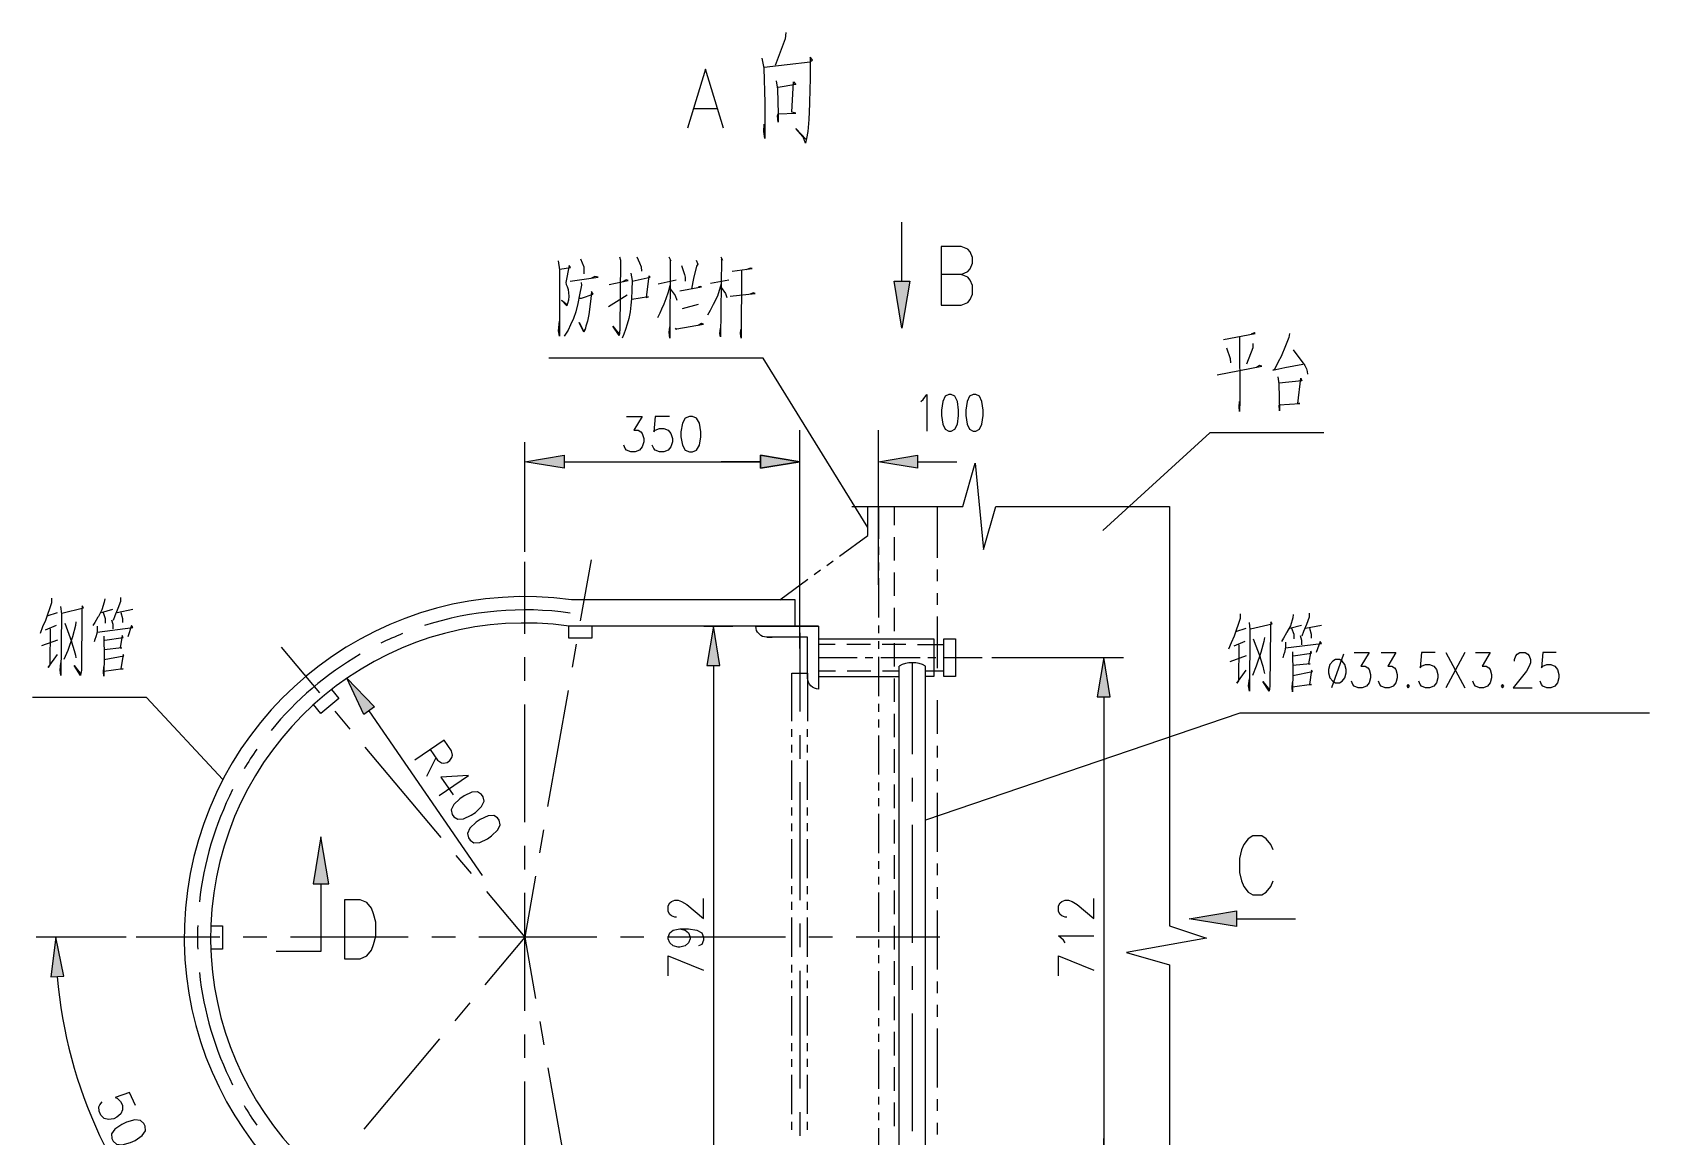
# Model space of a CAD drawing. Extents: x 148 to 221443, y -36682 to 6758.
# Drawn here: x 104754 to 106825, y -5678 to -4265 of the extents above; entities that cross this region are included whole.
import ezdxf

# ---------------------------------------------------------------- set-up
doc = ezdxf.new("R2010")
doc.units = 0
doc.header["$LTSCALE"] = 10
doc.header["$MEASUREMENT"] = 0
doc.layers.add('2（细实线）', color=3, linetype='Continuous', lineweight=20)

msp = doc.modelspace()

# ---------------------------------------------------------------- linework, layer by layer
at = {"layer": '2（细实线）', "lineweight": -3}
for points in [[(105718.409, -4264.5527), (105717.6449, -4272.7656), (105704.6786, -4306.7902)], [(105687.8975, -4297.4049), (105690.1851, -4310.3101), (105691.711, -4354.8939), (105691.711, -4356.0676), (105691.711, -4384.2261), (105691.711, -4400.6519), (105690.1851, -4391.2653), (105690.9481, -4381.8793)], [(105690.9481, -4309.137), (105749.6847, -4302.0972), (105752.734, -4299.7504), (105749.6847, -4296.2312), (105749.6847, -4323.2166), (105748.9205, -4353.7202), (105748.9205, -4356.0676), (105748.1576, -4376.0133), (105746.6329, -4391.2653), (105745.107, -4400.6519), (105743.5811, -4406.518), (105740.5294, -4398.3057), (105731.3778, -4387.746), (105744.3441, -4401.8244)], [(105638.6703, -4387.1156), (105615.6795, -4311.6907), (105592.6876, -4387.1156)], [(105706.2044, -4326.7359), (105707.7303, -4337.295), (105708.492, -4368.9735), (105708.492, -4379.5325), (105707.7303, -4371.3209), (105708.492, -4368.9735), (105731.3778, -4367.8004), (105726.0372, -4366.6267), (105728.3248, -4327.909), (105731.3778, -4331.4289), (105708.492, -4334.9494)], [(105601.3094, -4361.9733), (105630.0496, -4361.9733)], [(105867.1517, -4582.981), (105867.1517, -4507.4696)], [(105455.4098, -4554.4953), (105459.7677, -4564.5527), (105459.7677, -4567.9047), (105459.7677, -4573.7702)], [(105505.5355, -4551.9813), (105506.6268, -4556.1713), (105506.0811, -4644.1669), (105505.5355, -4650.033), (105504.9923, -4652.5471), (105496.8197, -4640.8149), (105504.9923, -4650.871), (105506.0811, -4646.6816)], [(105527.8756, -4551.9813), (105531.1446, -4559.524), (105533.3248, -4564.5527), (105533.8692, -4570.4188)], [(105568.7398, -4551.9813), (105571.4644, -4557.0093), (105570.3756, -4556.1713), (105569.8299, -4655.8997), (105569.2855, -4648.3576), (105569.8299, -4641.6523)], [(105635.2132, -4551.9813), (105637.3934, -4556.1713), (105636.3021, -4554.4953), (105634.6676, -4654.2237), (105634.1231, -4650.033), (105634.6676, -4643.3283)], [(105943.0648, -4574.4062), (105951.6866, -4570.8149), (105954.5601, -4567.2224), (105957.4337, -4560.0391), (105957.4337, -4552.8565), (105954.5601, -4545.6727), (105951.6866, -4542.0814), (105943.0648, -4538.4895), (105917.1993, -4538.4895), (105917.1993, -4613.9136), (105943.0648, -4613.9136), (105951.6866, -4610.3223), (105954.5601, -4606.7304), (105957.4337, -4599.5472), (105957.4337, -4588.7733), (105954.5601, -4581.5888), (105951.6866, -4577.9975), (105943.0648, -4574.4062), (105917.1993, -4574.4062)], [(105427.0772, -4557.0093), (105428.713, -4568.7427), (105428.713, -4653.3851), (105427.6229, -4646.6816), (105428.713, -4634.1108)], [(105429.2562, -4567.9047), (105442.8768, -4565.3907), (105441.2435, -4562.876), (105436.8844, -4584.6662), (105437.43, -4587.179), (105438.5189, -4589.6937), (105439.609, -4593.8837), (105440.1534, -4598.0738), (105440.6978, -4602.2639), (105440.1534, -4607.2926), (105439.0633, -4611.4826), (105437.9745, -4614.8353), (105431.4364, -4607.2926), (105438.5189, -4613.1586)], [(105520.2486, -4572.9328), (105521.8831, -4582.1522), (105521.3375, -4594.7218), (105520.7931, -4605.6165), (105520.2486, -4613.9979), (105519.1573, -4622.3774), (105517.524, -4630.7581), (105515.3438, -4638.3002), (105513.1649, -4645.0056), (105510.9859, -4650.871), (105508.8057, -4655.8997)], [(105521.8831, -4582.9896), (105544.7664, -4577.9603), (105543.1319, -4576.2849), (105539.8629, -4603.9405), (105542.5863, -4603.1025), (105521.3375, -4606.4545)], [(105585.0863, -4562.876), (105588.8997, -4574.6088), (105589.4454, -4577.9603), (105589.4454, -4582.9896)], [(105603.6117, -4556.1713), (105605.7906, -4561.1994), (105604.1561, -4563.7135), (105600.3426, -4579.6369), (105597.6168, -4593.0451)], [(105649.9239, -4570.4188), (105675.5318, -4567.0673), (105673.3529, -4566.2281), (105667.3592, -4568.7427)], [(105661.9124, -4569.5808), (105661.3656, -4655.8997), (105660.2755, -4650.033), (105660.8211, -4645.0056)], [(105456.4998, -4584.6662), (105457.0443, -4588.0177), (105454.3197, -4600.5878), (105452.1407, -4611.4826), (105449.4161, -4622.3774), (105446.6927, -4630.7581), (105442.8768, -4639.1383), (105439.609, -4645.843), (105436.3387, -4650.871), (105434.7054, -4653.3851)], [(105442.3336, -4582.9896), (105478.2943, -4577.9603), (105473.9351, -4577.1229), (105469.0316, -4579.6369)], [(105454.3197, -4604.7785), (105457.0443, -4604.7785), (105471.7562, -4599.7498), (105469.576, -4596.3984), (105469.0316, -4605.6165), (105466.307, -4625.7301), (105464.6724, -4634.1108), (105462.4923, -4640.8149), (105461.4034, -4645.0056), (105459.7677, -4648.3576), (105453.7752, -4635.7862), (105459.7677, -4647.519), (105461.4034, -4644.1669)], [(105492.4605, -4587.179), (105516.4339, -4582.1522), (105514.255, -4581.3135), (105509.3514, -4583.8276)], [(105569.8299, -4588.0177), (105567.651, -4597.2364), (105564.9264, -4605.6165), (105562.2017, -4612.3206), (105559.4784, -4619.026), (105557.2982, -4624.0534), (105554.0291, -4629.9201)], [(105555.1192, -4586.3416), (105578.0025, -4581.3135)], [(105570.3756, -4593.0451), (105576.9137, -4601.4265), (105579.0926, -4607.2926)], [(105582.9073, -4595.5598), (105610.6942, -4590.5317), (105609.0597, -4589.6937), (105606.8807, -4590.5317)], [(105635.7577, -4586.3416), (105630.8541, -4602.2639), (105625.4061, -4613.1586), (105621.5914, -4620.7014), (105618.3224, -4626.5675)], [(105622.1358, -4585.503), (105645.566, -4581.3135)], [(105635.7577, -4591.3697), (105641.2069, -4598.9124), (105642.8402, -4603.9405)], [(105857.0931, -4582.981), (105877.2103, -4582.981), (105867.1517, -4643.3216), (105857.0931, -4582.981)], [(105491.3704, -4615.6727), (105515.3438, -4600.5878)], [(105586.1751, -4618.1873), (105606.8807, -4612.3206)], [(105647.1993, -4602.2639), (105679.3453, -4598.9124), (105676.6219, -4598.0738), (105672.8084, -4599.7498)], [(105576.9137, -4643.3283), (105578.0025, -4645.0056), (105579.0926, -4644.1669), (105612.8744, -4638.3002), (105610.6942, -4637.4622), (105606.3363, -4639.9763)], [(106278.7899, -4657.6594), (106319.6541, -4650.1179), (106318.0208, -4649.2792), (106314.2061, -4650.9553)], [(106299.4942, -4654.3079), (106300.0399, -4736.4362), (106299.4942, -4749.8457), (106298.9486, -4743.9796), (106299.4942, -4737.2749)], [(106363.2418, -4650.1179), (106362.6974, -4655.1447), (106358.3394, -4666.0401), (106352.8902, -4679.4495), (106349.0767, -4686.1536), (106344.172, -4696.2098), (106341.9918, -4697.0484), (106357.2494, -4693.697), (106380.6795, -4689.5063)], [(106282.6034, -4668.5548), (106287.5081, -4681.9642), (106288.0526, -4687.8297)], [(106316.3839, -4662.6881), (106316.3839, -4668.5548), (106308.2125, -4689.5063)], [(106368.1453, -4671.0688), (106382.8573, -4691.1829), (106385.0362, -4695.3724), (106386.1275, -4698.7244), (106386.672, -4702.0765)], [(105823.5006, -4898.4229), (105689.3282, -4681.673), (105414.9959, -4681.673)], [(106270.6173, -4702.9145), (106327.8267, -4692.0209), (106325.1021, -4691.1829), (106321.2887, -4693.697)], [(106348.5299, -4705.4285), (106349.6212, -4714.6473), (106350.7113, -4749.007), (106350.1668, -4741.4649), (106376.8636, -4739.7895), (106374.1427, -4739.7895), (106377.9537, -4707.1046), (106379.0426, -4710.4572), (106350.1668, -4713.8093)], [(105891.2337, -4736.9892), (105894.3612, -4734.7541), (105899.0572, -4728.0494), (105899.0572, -4774.9805)], [(105927.2225, -4728.0494), (105922.5277, -4730.2851), (105919.3978, -4736.9892), (105917.8341, -4748.1629), (105917.8341, -4754.8676), (105919.3978, -4766.0413), (105922.5277, -4772.746), (105927.2225, -4774.9805), (105930.3524, -4774.9805), (105935.046, -4772.746), (105938.1734, -4766.0413), (105939.7396, -4754.8676), (105939.7396, -4748.1629), (105938.1734, -4736.9892), (105935.046, -4730.2851), (105930.3524, -4728.0494), (105927.2225, -4728.0494)], [(105958.5164, -4728.0494), (105953.8228, -4730.2851), (105950.693, -4736.9892), (105949.128, -4748.1629), (105949.128, -4754.8676), (105950.693, -4766.0413), (105953.8228, -4772.746), (105958.5164, -4774.9805), (105961.6451, -4774.9805), (105966.3387, -4772.746), (105969.4686, -4766.0413), (105971.0348, -4754.8676), (105971.0348, -4748.1629), (105969.4686, -4736.9892), (105966.3387, -4730.2851), (105961.6451, -4728.0494), (105958.5164, -4728.0494)], [(105514.5589, -4756.3978), (105534.7115, -4756.3978), (105523.7191, -4773.6384), (105529.2147, -4773.6384), (105532.8792, -4775.7929), (105534.7115, -4777.9475), (105536.5438, -4784.4129), (105536.5438, -4788.7232), (105534.7115, -4795.1875), (105531.0482, -4799.4978), (105525.5514, -4801.6529), (105520.0545, -4801.6529), (105514.5589, -4799.4978), (105512.7254, -4797.3426), (105510.8944, -4793.0329)], [(105569.5235, -4756.3978), (105551.2008, -4756.3978), (105549.3697, -4775.7929), (105551.2008, -4773.6384), (105556.6988, -4771.4826), (105562.1944, -4771.4826), (105567.6912, -4773.6384), (105571.3546, -4777.9475), (105573.1881, -4784.4129), (105573.1881, -4788.7232), (105571.3546, -4795.1875), (105567.6912, -4799.4978), (105562.1944, -4801.6529), (105556.6988, -4801.6529), (105551.2008, -4799.4978), (105549.3697, -4797.3426), (105547.5374, -4793.0329)], [(105595.1742, -4756.3978), (105589.6773, -4758.5535), (105586.0128, -4765.0178), (105584.1805, -4775.7929), (105584.1805, -4782.2578), (105586.0128, -4793.0329), (105589.6773, -4799.4978), (105595.1742, -4801.6529), (105598.8375, -4801.6529), (105604.3343, -4799.4978), (105607.9989, -4793.0329), (105609.8299, -4782.2578), (105609.8299, -4775.7929), (105607.9989, -4765.0178), (105604.3343, -4758.5535), (105598.8375, -4756.3978), (105595.1742, -4756.3978)], [(105736.3936, -5053.4211), (105736.3936, -4773.9973)], [(105836.9832, -4971.9581), (105836.9832, -4773.9973)], [(106407.3885, -4777.2956), (106261.2606, -4777.2956), (106124.4381, -4902.3505)], [(105384.3307, -4929.7321), (105384.3307, -4789.0827)], [(105736.3936, -4929.7321), (105736.3936, -4789.0827)], [(105434.6261, -4805.8424), (105434.6261, -4822.6038), (105384.3307, -4814.2237), (105434.6261, -4805.8424)], [(105434.6261, -4814.2237), (105686.0995, -4814.2237), (105635.8028, -4814.2237)], [(105686.0995, -4805.8424), (105736.3936, -4814.2237), (105686.0995, -4822.6038), (105686.0995, -4805.8424), (105686.0995, -4822.6038), (105736.3936, -4814.2237), (105686.0995, -4805.8424)], [(105803.2223, -4871.3929), (105945.2828, -4871.3929), (105961.0665, -4816.2012), (105971.589, -4926.5839), (105987.3751, -4871.3929), (106209.8726, -4871.3929), (106209.8726, -5408.2343), (106257.2262, -5424.004), (106154.6261, -5442.4012), (106209.8726, -5458.1696), (106209.8726, -6111.327), (105990.0033, -6111.327), (105974.2196, -6177.0307), (105963.6971, -6049.7626), (105947.9134, -6111.327), (105805.8529, -6111.327)], [(105887.2774, -4805.8424), (105887.2774, -4822.6038), (105836.9832, -4814.2237), (105887.2774, -4805.8424)], [(105887.2774, -4814.2237), (105937.5716, -4814.2237)], [(105787.419, -4934.9964), (105823.5006, -4908.6097), (105823.5006, -4871.3929)], [(105836.9832, -4871.3929), (105836.9832, -4913.1062)], [(105857.1004, -4871.3929), (105857.1004, -4895.5073)], [(105912.4239, -4871.3929), (105912.4239, -4937.1394)], [(105836.9832, -4923.1629), (105836.9832, -4933.2191)], [(105857.1004, -4910.5921), (105857.1004, -4940.7618)], [(105384.3307, -5034.4514), (105384.3307, -4942.3023)], [(105455.7686, -5017.9554), (105469.5638, -4939.7352)], [(105771.1812, -4946.8714), (105779.3001, -4940.9345)], [(105836.9832, -4943.2764), (105836.9832, -4953.3326)], [(105710.7442, -4991.0718), (105746.8245, -4964.6845)], [(105754.9447, -4958.7464), (105763.0623, -4952.8089)], [(105836.9832, -4963.39), (105836.9832, -5013.6726)], [(105857.1004, -4955.8466), (105857.1004, -4986.0163)], [(105912.4239, -4952.2242), (105912.4239, -4967.309)], [(104778.3101, -4988.8459), (104778.3101, -4994.712), (104770.682, -5017.3402), (104766.8685, -5025.7203), (104763.5982, -5034.101)], [(104846.4181, -4989.6845), (104845.8724, -4993.8746), (104842.6034, -5003.9307), (104838.2442, -5012.3115), (104837.6998, -5013.1489), (104833.8863, -5019.8548), (104831.1617, -5024.0443)], [(104866.5767, -4988.0079), (104866.5767, -4993.036), (104863.3077, -5002.2553), (104859.4942, -5011.4735), (104857.314, -5017.3402)], [(105912.4239, -4982.3945), (105912.4239, -4997.4793)], [(104772.8609, -5011.4735), (104785.9371, -5007.284)], [(104789.7506, -4999.7413), (104790.8419, -5008.9594), (104790.2962, -5087.7357), (104789.2061, -5081.0322), (104790.2962, -5071.8128)], [(104791.3875, -5008.1208), (104819.1732, -5001.4167), (104817.5399, -4998.9014), (104816.9942, -5006.4448), (104816.4498, -5081.0322), (104815.9054, -5085.2222), (104815.3597, -5087.7357), (104807.1871, -5075.1649), (104815.9054, -5086.0609)], [(104842.0589, -5007.284), (104856.7696, -5003.0933)], [(104844.2379, -5007.284), (104846.9625, -5014.8255), (104846.9625, -5020.6916)], [(104862.2176, -5007.284), (104882.3775, -5003.0933)], [(104867.1224, -5007.284), (104869.3014, -5014.8255), (104869.3014, -5019.8548)], [(105730.3573, -5024.7602), (105730.3573, -4991.0718), (105443.8814, -4991.0718)], [(105857.1004, -5001.1011), (105857.1004, -5031.2708)], [(106300.2096, -5009.0711), (106300.2096, -5014.9372), (106292.5826, -5037.5648), (106288.7691, -5045.9455), (106285.4989, -5054.3256)], [(106368.3175, -5009.9085), (106367.773, -5014.1004), (106364.5028, -5024.156), (106360.1449, -5032.5367), (106359.6004, -5033.3747), (106355.7882, -5040.0794), (106353.0611, -5044.2695)], [(106388.4774, -5008.2331), (106388.4774, -5013.2618), (106385.2071, -5022.4799), (106381.3936, -5031.6987), (106379.2147, -5037.5648)], [(104784.3038, -5024.0443), (104770.1375, -5029.9104)], [(104776.6744, -5028.2343), (104776.13, -5074.3269), (104773.951, -5077.6789), (104785.9371, -5060.918)], [(104809.3673, -5019.0162), (104808.8216, -5024.0443), (104805.0081, -5038.2905), (104799.0145, -5055.89), (104794.1109, -5067.6228)], [(104795.201, -5020.6916), (104803.9181, -5044.1572), (104803.9181, -5044.9952), (104807.1871, -5055.89), (104808.8216, -5061.7554), (104809.3673, -5065.1081)], [(104836.6097, -5024.8817), (104836.6097, -5030.7484), (104836.064, -5034.101), (104834.9752, -5038.2905), (104833.8863, -5041.6431), (104832.795, -5044.9952)], [(104836.6097, -5032.425), (104882.3775, -5026.5583), (104880.743, -5024.0443), (104875.8394, -5038.2905)], [(104855.1339, -5016.5028), (104856.7696, -5022.3688), (104856.7696, -5028.2343)], [(105440.2584, -5025.0904), (105440.2584, -5039.8603), (105470.4354, -5039.8603), (105470.4354, -5024.7602)], [(105760.5343, -5024.7602), (105441.0897, -5024.7602)], [(105613.3858, -5024.7602), (105650.8492, -5024.7602)], [(105617.3214, -5075.0422), (105634.0865, -5075.0422), (105625.7027, -5024.7602), (105617.3214, -5075.0422)], [(105836.9832, -5023.7287), (105836.9832, -5033.7849)], [(105912.4239, -5012.5642), (105912.4239, -5078.3106)], [(106294.7616, -5031.6987), (106307.839, -5027.5092)], [(106311.6524, -5019.9659), (106312.7425, -5029.1853), (106312.1969, -5107.9603), (106311.108, -5101.2568), (106312.1969, -5092.0386)], [(106313.287, -5028.3466), (106341.075, -5021.6419), (106339.4393, -5019.1279), (106338.8961, -5026.67), (106338.3504, -5101.2568), (106337.806, -5105.4468), (106337.2591, -5107.9603), (106329.0877, -5095.3907), (106337.806, -5106.2849)], [(106363.9571, -5027.5092), (106378.6703, -5023.3179)], [(106366.1385, -5027.5092), (106368.8631, -5035.0507), (106368.8631, -5040.9168)], [(106384.117, -5027.5092), (106404.2769, -5023.3179)], [(106389.0206, -5027.5092), (106391.202, -5035.0507), (106391.202, -5040.0794)], [(104785.9371, -5042.4805), (104765.2328, -5050.0233)], [(104845.3267, -5037.4531), (104845.3267, -5041.6431), (104845.8724, -5060.918), (104845.3267, -5088.5737), (104844.7835, -5083.5462), (104845.3267, -5076.8409)], [(104846.4181, -5042.4805), (104869.8458, -5039.1291), (104868.7569, -5036.6145), (104866.0323, -5052.5379), (104868.2113, -5052.5379), (104845.8724, -5055.052)], [(105121.8563, -5110.2692), (105072.7511, -5051.7609)], [(105445.2877, -5077.378), (105450.5282, -5047.6667)], [(105694.1463, -5038.8398), (105701.1861, -5038.8398)], [(105736.3936, -5033.3088), (105736.3936, -5134.054)], [(105760.5343, -5040.8509), (105908.0184, -5040.8509), (105908.0184, -5089.123), (105897.325, -5089.123)], [(105781.4669, -5048.1416), (105760.5355, -5048.1416)], [(105826.733, -5048.1416), (105796.556, -5048.1416)], [(105836.9832, -5043.8422), (105836.9832, -5053.8984)], [(105871.9979, -5048.1416), (105841.8197, -5048.1416)], [(105857.1004, -5046.3563), (105857.1004, -5076.526)], [(105887.0858, -5048.1416), (105908.0184, -5048.1416), (105920.7113, -5048.1416)], [(106306.2032, -5044.2695), (106292.037, -5050.1356)], [(106298.5763, -5048.4595), (106298.0294, -5094.5527), (106295.8516, -5097.9041), (106307.839, -5081.1433)], [(106331.2667, -5039.2408), (106330.7235, -5044.2695), (106326.9088, -5058.5151), (106320.9151, -5076.1152), (106316.0116, -5087.848)], [(106317.0992, -5040.9168), (106325.8175, -5064.3818), (106325.8175, -5065.221), (106329.0877, -5076.1152), (106330.7235, -5081.9819), (106331.2667, -5085.3333)], [(106358.5116, -5045.1081), (106358.5116, -5050.9736), (106357.9659, -5054.3256), (106356.8758, -5058.5151), (106355.7882, -5061.8684), (106354.6981, -5065.221)], [(106358.5116, -5052.6496), (106404.2769, -5046.7835), (106402.6449, -5044.2695), (106397.7401, -5058.5151)], [(106377.0357, -5036.7268), (106378.6703, -5042.5935), (106378.6703, -5048.4595)], [(104845.8724, -5067.6228), (104870.9359, -5062.5935), (104869.8458, -5060.918), (104867.1224, -5079.3543), (104869.8458, -5079.3543), (104845.3267, -5082.7082)], [(105384.3307, -5094.7907), (105384.3307, -5064.621)], [(105760.5343, -5064.9866), (105809.836, -5064.9866)], [(105819.8946, -5064.9866), (105829.9532, -5064.9866)], [(105836.9832, -5063.9545), (105836.9832, -5114.2377)], [(105840.013, -5064.9866), (105890.3072, -5064.9866)], [(105880.4732, -5071.5595), (105880.4732, -5188.6536)], [(105900.3658, -5064.9866), (105910.4244, -5064.9866)], [(105920.4842, -5064.9866), (105969.7835, -5064.9866)], [(105982.358, -5064.9866), (106150.7113, -5064.9866)], [(106117.181, -5115.2698), (106133.9461, -5115.2698), (106125.5623, -5064.9866), (106117.181, -5115.2698)], [(106307.839, -5062.7064), (106287.1334, -5070.2485)], [(106367.2274, -5057.6783), (106367.2274, -5061.8684), (106367.773, -5081.1433), (106367.2274, -5108.7995), (106366.6842, -5103.7702), (106367.2274, -5097.0667)], [(106368.3175, -5062.7064), (106391.7476, -5059.3537), (106390.6576, -5056.8397), (106387.9329, -5072.7631), (106390.1119, -5072.7631), (106367.773, -5075.2772)], [(106422.1895, -5067.2071), (106418.7411, -5069.3623), (106415.2926, -5073.6707), (106413.5653, -5080.1362), (106413.5653, -5084.4465), (106415.2926, -5090.9113), (106418.7411, -5095.2204), (106422.1895, -5097.3756), (106427.3617, -5097.3756), (106430.8101, -5095.2204), (106434.2599, -5090.9113), (106435.9847, -5084.4465), (106435.9847, -5080.1362), (106434.2599, -5073.6707), (106430.8101, -5069.3623), (106427.3617, -5067.2071), (106422.1895, -5067.2071)], [(106432.5362, -5060.7416), (106417.0162, -5103.841)], [(106446.3302, -5058.5865), (106465.2999, -5058.5865), (106454.9508, -5075.8265), (106460.1253, -5075.8265), (106463.5738, -5077.981), (106465.2999, -5080.1362), (106467.0235, -5086.601), (106467.0235, -5090.9113), (106465.2999, -5097.3756), (106461.849, -5101.6859), (106456.6768, -5103.841), (106451.5035, -5103.841), (106446.3302, -5101.6859), (106444.6053, -5099.5313), (106442.8829, -5095.2204)], [(106480.8187, -5058.5865), (106499.7872, -5058.5865), (106489.4393, -5075.8265), (106494.6114, -5075.8265), (106498.0623, -5077.981), (106499.7872, -5080.1362), (106501.5108, -5086.601), (106501.5108, -5090.9113), (106499.7872, -5097.3756), (106496.3363, -5101.6859), (106491.1641, -5103.841), (106485.992, -5103.841), (106480.8187, -5101.6859), (106479.0938, -5099.5313), (106477.369, -5095.2204)], [(106549.7945, -5058.5865), (106532.5509, -5058.5865), (106530.826, -5077.981), (106532.5509, -5075.8265), (106537.723, -5073.6707), (106542.8963, -5073.6707), (106548.0697, -5075.8265), (106551.5182, -5080.1362), (106553.243, -5086.601), (106553.243, -5090.9113), (106551.5182, -5097.3756), (106548.0697, -5101.6859), (106542.8963, -5103.841), (106537.723, -5103.841), (106532.5509, -5101.6859), (106530.826, -5099.5313), (106529.0999, -5095.2204)], [(106563.5897, -5058.5865), (106587.7303, -5103.841)], [(106587.7303, -5058.5865), (106563.5897, -5103.841)], [(106601.5255, -5058.5865), (106620.494, -5058.5865), (106610.1461, -5075.8265), (106615.3206, -5075.8265), (106618.7679, -5077.981), (106620.494, -5080.1362), (106622.2176, -5086.601), (106622.2176, -5090.9113), (106620.494, -5097.3756), (106617.0455, -5101.6859), (106611.8697, -5103.841), (106606.6988, -5103.841), (106601.5255, -5101.6859), (106599.8031, -5099.5313), (106598.077, -5095.2204)], [(106651.5316, -5069.3623), (106651.5316, -5067.2071), (106653.2577, -5062.8962), (106654.9813, -5060.7416), (106658.4298, -5058.5865), (106665.328, -5058.5865), (106668.7765, -5060.7416), (106670.5013, -5062.8962), (106672.2249, -5067.2071), (106672.2249, -5071.5162), (106670.5013, -5075.8265), (106667.0528, -5082.2913), (106649.8079, -5103.841), (106673.951, -5103.841)], [(106704.9886, -5058.5865), (106687.745, -5058.5865), (106686.0189, -5077.981), (106687.745, -5075.8265), (106692.9159, -5073.6707), (106698.0916, -5073.6707), (106703.2638, -5075.8265), (106706.7122, -5080.1362), (106708.4371, -5086.601), (106708.4371, -5090.9113), (106706.7122, -5097.3756), (106703.2638, -5101.6859), (106698.0916, -5103.841), (106692.9159, -5103.841), (106687.745, -5101.6859), (106686.0189, -5099.5313), (106684.2953, -5095.2204)], [(105191.7843, -5128.2069), (105177.9696, -5137.7033), (105156.3827, -5091.5198), (105191.7843, -5128.2069)], [(105625.7027, -5075.0422), (105625.7027, -5770.9577)], [(105726.335, -5146.4454), (105726.335, -5085.1002), (105746.4522, -5085.1002), (105746.4522, -5146.3734)], [(105760.5343, -5089.123), (105863.6251, -5089.123)], [(105760.5355, -5081.8311), (105781.9027, -5081.8311)], [(105796.9918, -5081.8311), (105827.1688, -5081.8311)], [(105842.2579, -5081.8311), (105863.6251, -5081.8311)], [(105857.1004, -5091.6108), (105857.1004, -5121.7811)], [(105897.325, -5815.3333), (105897.325, -5075.882)], [(105897.325, -5081.8311), (105908.0184, -5081.8311), (105920.7113, -5081.8311)], [(106367.773, -5087.848), (106392.8365, -5082.8199), (106391.7476, -5081.1433), (106389.0206, -5099.5802), (106391.7476, -5099.5802), (106367.2274, -5102.9328)], [(105136.6182, -5105.6898), (105146.3265, -5117.2572), (105123.21, -5136.6505), (105113.503, -5125.0831)], [(105413.846, -5255.6464), (105440.0484, -5107.0893)], [(106515.306, -5099.5313), (106513.5824, -5101.6859), (106515.306, -5103.841), (106517.0321, -5101.6859), (106515.306, -5099.5313)], [(106636.0128, -5099.5313), (106634.2891, -5101.6859), (106636.0128, -5103.841), (106637.7376, -5101.6859), (106636.0128, -5099.5313)], [(104997.7254, -5221.1469), (104899.825, -5116.0242), (104753.6971, -5116.0242)], [(105160.6515, -5156.4912), (105141.2533, -5133.3796)], [(105330.0313, -5344.0382), (105184.8763, -5132.9548)], [(105384.3307, -5275.8094), (105384.3307, -5124.961)], [(105836.9832, -5124.2945), (105836.9832, -5134.3507)], [(105912.4239, -5119.5435), (105912.4239, -5162.6606)], [(106125.5623, -5115.2698), (106125.5623, -5730.7313), (106125.5623, -5680.4493)], [(105726.335, -5166.5577), (105726.335, -5156.5015)], [(105746.4522, -5166.4863), (105746.4522, -5156.4301)], [(105836.9832, -5144.408), (105836.9832, -5154.4648)], [(105857.1004, -5136.8659), (105857.1004, -5167.035)], [(106824.5992, -5136.2489), (106300.0142, -5136.2489), (105897.325, -5272.8999)], [(105263.1954, -5182.8138), (105272.5374, -5196.399), (105277.4264, -5199.7059), (105280.2401, -5199.9952), (105284.8311, -5199.0626), (105288.3834, -5196.6206), (105290.898, -5192.6704), (105291.6366, -5189.9403), (105290.2987, -5184.1895), (105280.9566, -5170.6055), (105243.6568, -5196.2434)], [(105726.335, -5186.6718), (105726.335, -5176.6151)], [(105736.3936, -5164.2243), (105736.3936, -5194.3952)], [(105746.4522, -5186.5998), (105746.4522, -5176.5418)], [(105836.9832, -5164.5203), (105836.9832, -5214.8029)], [(105277.0345, -5295.1606), (105180.0472, -5179.6027)], [(105270.4598, -5193.3796), (105258.1881, -5217.3762)], [(105726.335, -5247.0106), (105726.335, -5196.7274)], [(105746.4522, -5246.9398), (105746.4522, -5196.656)], [(105857.1004, -5182.1198), (105857.1004, -5212.2895)], [(105912.4239, -5177.746), (105912.4239, -5192.8309)], [(105274.7957, -5241.526), (105312.0955, -5215.8881), (105276.849, -5217.8864), (105292.419, -5240.5274)], [(105912.4239, -5207.9157), (105912.4239, -5223.0006)], [(105328.7032, -5240.0385), (105323.8143, -5236.731), (105316.4095, -5237.375), (105306.4901, -5241.9697), (105301.1617, -5245.6318), (105293.3187, -5253.2459), (105290.0655, -5259.9281), (105291.4034, -5265.677), (105293.4786, -5268.6958), (105298.3687, -5272.0032), (105305.7747, -5271.3593), (105315.693, -5266.7652), (105321.0213, -5263.1031), (105328.8643, -5255.4877), (105332.1175, -5248.8062), (105330.7796, -5243.0573), (105328.7032, -5240.0385)], [(105736.3936, -5224.5637), (105736.3936, -5375.4121)], [(105836.9832, -5224.8603), (105836.9832, -5234.9177)], [(105857.1004, -5227.3743), (105857.1004, -5257.5446)], [(105880.4732, -5218.8227), (105880.4732, -5248.993)], [(105912.4239, -5238.0854), (105912.4239, -5313.5102)], [(105726.335, -5267.1247), (105726.335, -5257.0673)], [(105746.4522, -5267.0527), (105746.4522, -5256.9953)], [(105836.9832, -5244.9732), (105836.9832, -5255.03)], [(105349.4637, -5270.2271), (105344.5724, -5266.9196), (105337.1688, -5267.5635), (105327.2494, -5272.1583), (105321.9198, -5275.821), (105314.078, -5283.4351), (105310.8248, -5290.1173), (105312.1627, -5295.8649), (105314.2391, -5298.8837), (105319.1292, -5302.1918), (105326.5328, -5301.5479), (105336.4535, -5296.9538), (105341.7818, -5293.2905), (105349.6248, -5285.677), (105352.8768, -5278.9954), (105351.5389, -5273.2465), (105349.4637, -5270.2271)], [(105726.335, -5287.2376), (105726.335, -5277.1809)], [(105746.4522, -5287.165), (105746.4522, -5277.1094)], [(105836.9832, -5265.0867), (105836.9832, -5315.3693)], [(105857.1004, -5272.6295), (105857.1004, -5302.7991)], [(105880.4732, -5279.1627), (105880.4732, -5430.0117)], [(105113.2259, -5354.7175), (105133.3443, -5354.7175), (105123.2857, -5294.3775), (105113.2259, -5354.7175)], [(105403.3663, -5315.069), (105408.6068, -5285.3577)], [(105726.335, -5347.5764), (105726.335, -5297.2938)], [(105746.4522, -5347.505), (105746.4522, -5297.2218)], [(106342.3263, -5311.2824), (106339.4527, -5304.0998), (106333.7044, -5296.916), (106327.9549, -5293.3253), (106316.4596, -5293.3253), (106310.7125, -5296.916), (106304.9654, -5304.0998), (106302.0907, -5311.2824), (106299.2159, -5322.057), (106299.2159, -5340.0159), (106302.0907, -5350.7905), (106304.9654, -5357.9737), (106310.7125, -5365.1569), (106316.4596, -5368.7489), (106327.9549, -5368.7489), (106333.7044, -5365.1569), (106339.4527, -5357.9737), (106342.3263, -5350.7905)], [(105315.8285, -5341.3819), (105296.4315, -5318.2703)], [(105384.3307, -5336.15), (105384.3307, -5305.9791)], [(105857.1004, -5317.884), (105857.1004, -5348.0537)], [(105836.9832, -5325.4261), (105836.9832, -5335.4829)], [(105912.4239, -5328.595), (105912.4239, -5343.6805)], [(105123.2857, -5354.7175), (105123.2857, -5441.0566), (105065.8248, -5441.0566)], [(105398.127, -5344.7816), (105384.3307, -5423.0006), (105398.127, -5501.2214)], [(105726.335, -5367.6899), (105726.335, -5357.6331)], [(105746.4522, -5367.6185), (105746.4522, -5357.5611)], [(105836.9832, -5345.5396), (105836.9832, -5355.5952)], [(105857.1004, -5363.1385), (105857.1004, -5393.3076)], [(105912.4239, -5358.7641), (105912.4239, -5373.8483)], [(105335.2266, -5364.4929), (105384.3307, -5423.0006), (105333.265, -5483.8459)], [(105384.3307, -5517.1687), (105384.3307, -5366.319)], [(105578.6422, -5397.3572), (105576.4864, -5397.3572), (105572.1749, -5395.525), (105570.0203, -5393.6933), (105567.8646, -5390.0294), (105567.8646, -5382.7027), (105570.0203, -5379.0388), (105572.1749, -5377.2071), (105576.4864, -5375.3767), (105580.7967, -5375.3767), (105585.1082, -5377.2071), (105591.5755, -5380.871), (105613.1295, -5399.1883), (105613.1295, -5373.5444)], [(105726.335, -5387.8028), (105726.335, -5377.7473)], [(105746.4522, -5387.7308), (105746.4522, -5377.6746)], [(105836.9832, -5365.6531), (105836.9832, -5415.9351)], [(106078.503, -5397.3572), (106076.3473, -5397.3572), (106072.0357, -5395.525), (106069.88, -5393.6933), (106067.7254, -5390.0294), (106067.7254, -5382.7027), (106069.88, -5379.0388), (106072.0357, -5377.2071), (106076.3473, -5375.3767), (106080.6576, -5375.3767), (106084.9691, -5377.2071), (106091.4339, -5380.871), (106112.9903, -5399.1883), (106112.9903, -5373.5444)], [(105726.335, -5448.1422), (105726.335, -5397.8596)], [(105746.4522, -5448.0708), (105746.4522, -5397.7875)], [(105912.4239, -5388.9344), (105912.4239, -5464.3586)], [(106295.4403, -5389.3104), (106295.4403, -5409.4227), (106235.0863, -5399.3665), (106295.4403, -5389.3104)], [(106295.4403, -5399.3665), (106370.9688, -5399.3665)], [(104873.9107, -5423.0006), (104758.4322, -5423.0006)], [(104777.3104, -5473.5908), (104794.0609, -5472.8901), (104783.5799, -5423.0006), (104777.3104, -5473.5908)], [(104993.63, -5423.0006), (104886.484, -5423.0006)], [(104982.2457, -5408.2392), (104997.3397, -5408.2392), (104997.3397, -5438.4089), (104982.2359, -5438.4089)], [(105053.984, -5423.0006), (105023.807, -5423.0006)], [(105235.0435, -5423.0006), (105084.1598, -5423.0006)], [(105295.3975, -5423.0006), (105265.2205, -5423.0006)], [(105476.4583, -5423.0006), (105325.5733, -5423.0006)], [(105536.8111, -5423.0006), (105506.6341, -5423.0006)], [(105717.8719, -5423.0006), (105566.9881, -5423.0006)], [(105582.9537, -5412.0106), (105589.4185, -5413.8422), (105593.7301, -5417.5062), (105595.8858, -5423.0006), (105595.8858, -5424.8322), (105593.7301, -5430.3278), (105589.4185, -5433.9912), (105582.9537, -5435.8234), (105580.7967, -5435.8234), (105574.3307, -5433.9912), (105570.0203, -5430.3278), (105567.8646, -5424.8322), (105567.8646, -5423.0006), (105570.0203, -5417.5062), (105574.3307, -5413.8422), (105582.9537, -5412.0106), (105593.7301, -5412.0106), (105604.5077, -5413.8422), (105610.9737, -5417.5062), (105613.1295, -5423.0006), (105613.1295, -5426.6639), (105610.9737, -5432.1589), (105606.6634, -5433.9912)], [(105736.3936, -5405.5823), (105736.3936, -5435.752)], [(105778.2259, -5423.0006), (105748.0489, -5423.0006)], [(105915.5477, -5423.0006), (105808.4029, -5423.0006)], [(105857.1004, -5408.3918), (105857.1004, -5438.5621)], [(106076.3473, -5430.3278), (106074.1915, -5426.6639), (106067.7254, -5421.1689), (106112.9903, -5421.1689)], [(105836.9832, -5425.9925), (105836.9832, -5436.0487)], [(105836.9832, -5446.1048), (105836.9832, -5456.1616)], [(105567.8646, -5472.458), (105567.8646, -5446.8134), (105613.1295, -5465.1295)], [(105726.335, -5468.2557), (105726.335, -5458.1995)], [(105736.3936, -5465.9217), (105736.3936, -5616.7707)], [(105746.4522, -5468.1849), (105746.4522, -5458.1275)], [(105836.9832, -5466.2183), (105836.9832, -5516.5015)], [(105857.1004, -5453.6475), (105857.1004, -5483.8172)], [(105880.4732, -5460.1813), (105880.4732, -5490.351)], [(106067.7254, -5472.458), (106067.7254, -5446.8134), (106112.9903, -5465.1295)], [(105726.335, -5488.3692), (105726.335, -5478.3125)], [(105746.4522, -5488.2966), (105746.4522, -5478.2404)], [(105912.4239, -5479.4434), (105912.4239, -5494.5283)], [(105313.868, -5506.9569), (105294.4698, -5530.0684)], [(105726.335, -5548.7086), (105726.335, -5498.426)], [(105746.4522, -5548.6372), (105746.4522, -5498.354)], [(105857.1004, -5498.902), (105857.1004, -5529.0717)], [(105836.9832, -5526.5577), (105836.9832, -5536.6138)], [(105880.4732, -5520.5207), (105880.4732, -5671.3703)], [(105912.4239, -5509.6137), (105912.4239, -5524.6986)], [(105384.3307, -5577.5074), (105384.3307, -5547.3377)], [(105403.3663, -5530.9327), (105408.6068, -5560.644)], [(105836.9832, -5546.6718), (105836.9832, -5556.728)], [(105857.1004, -5544.1572), (105857.1004, -5574.3262)], [(105912.4239, -5539.7828), (105912.4239, -5615.2076)], [(105275.0728, -5553.18), (105178.0868, -5668.7366)], [(105726.335, -5568.8215), (105726.335, -5558.7659)], [(105746.4522, -5568.7495), (105746.4522, -5558.6933)], [(105836.9832, -5566.7841), (105836.9832, -5617.0673)], [(105413.846, -5590.3559), (105440.0484, -5738.913)], [(105726.335, -5588.935), (105726.335, -5578.8782)], [(105746.4522, -5588.863), (105746.4522, -5578.805)], [(105857.1004, -5589.4111), (105857.1004, -5619.582)], [(105384.3307, -5758.5249), (105384.3307, -5607.6777)], [(105726.335, -5649.2744), (105726.335, -5598.9912)], [(105746.4522, -5649.2036), (105746.4522, -5598.9204)], [(104885.7027, -5638.2819), (104877.9598, -5621.6804), (104859.6041, -5628.2178), (104862.3311, -5628.9661), (104866.6085, -5633.0366), (104868.9303, -5638.0158), (104869.3014, -5643.9069), (104866.943, -5649.0485), (104861.8563, -5653.4412), (104857.9488, -5655.2625), (104851.3143, -5656.3343), (104845.859, -5654.8365), (104841.5816, -5650.7661), (104839.2599, -5645.7862), (104838.89, -5639.8945), (104840.0692, -5637.3243), (104843.2015, -5633.8428)], [(105836.9832, -5627.1235), (105836.9832, -5637.1802)], [(105912.4239, -5630.2918), (105912.4239, -5645.3767)], [(105736.3936, -5646.9404), (105736.3936, -5677.1101)], [(105836.9832, -5647.237), (105836.9832, -5657.2932)], [(105857.1004, -5634.6668), (105857.1004, -5664.8347)], [(104896.5438, -5661.5235), (104892.2664, -5657.4543), (104884.858, -5656.8653), (104874.316, -5659.7596), (104868.4554, -5662.4915), (104859.4613, -5668.7055), (104855.151, -5674.7584), (104855.5196, -5680.6489), (104857.0687, -5683.9686), (104861.3448, -5688.039), (104868.7533, -5688.6262), (104879.2965, -5685.7331), (104885.1558, -5683.0018), (104894.15, -5676.7866), (104898.4615, -5670.7343), (104898.0929, -5664.8432), (104896.5438, -5661.5235)], [(105726.335, -5669.3879), (105726.335, -5659.3305)], [(105746.4522, -5669.3153), (105746.4522, -5659.2591)], [(105836.9832, -5667.3493), (105836.9832, -5717.6325)], [(105912.4239, -5660.4621), (105912.4239, -5675.5469)]]:
    msp.add_lwpolyline(points, dxfattribs=at)
msp.add_lwpolyline([(105680.0631, -5024.7602), (105760.5343, -5024.7602), (105760.5343, -5105.2125, -0.414208452), (105746.4522, -5091.1341), (105746.4522, -5038.8398), (105694.1463, -5038.8398, -0.414221306)], format="xyb", close=True, dxfattribs=at)
for points in [[(105920.7113, -5089.123), (105920.7113, -5040.8509), (105935.7979, -5040.8509), (105935.7979, -5089.123)], [(105153.2955, -5374.9897), (105153.2955, -5450.4145), (105173.4139, -5450.4145), (105182.0357, -5446.8232), (105187.784, -5439.64), (105190.6576, -5432.4561), (105193.5311, -5421.6816), (105193.5311, -5403.7232), (105190.6576, -5392.9487), (105187.784, -5385.7655), (105182.0357, -5378.5828), (105173.4139, -5374.9897)]]:
    msp.add_lwpolyline(points, close=True, dxfattribs=at)
msp.add_lwpolyline([(105897.3238, -5815.3333, -0.999673987), (105863.6251, -5815.3333), (105863.6251, -5075.882)], format="xyb", dxfattribs=at)
for centre, radius, start, end in [((105384.3325, -5423.1934), 419.3001, 82.0572911, 107.8180475), ((105384.5072, -5423.5663), 419.712, 111.9447271, 116.0640492), ((105384.2554, -5423.057), 419.143, 120.1885043, 140.8118616), ((105880.4745, -5106.5637), 35.0033, 61.2253767, 118.7746233), ((105384.755, -5423.3694), 419.7325, 144.9406111, 149.0592814), ((105384.1715, -5423.0086), 419.0466, 153.1859731, 173.8116276), ((105383.5218, -5423.0036), 418.3974, 177.9342368, 182.0657632), ((105384.1243, -5422.9879), 600.5449, 184.8000215, 225.2100739), ((105384.181, -5422.9898), 419.0569, 186.1892613, 206.8146609), ((105385.051, -5422.4297), 420.0912, 210.9444771, 215.0594189)]:
    msp.add_arc(centre, radius, start, end, dxfattribs=at)
for points in [[(105443.8814, -4991.0712), (105205.317, -4958.1507), (104985.2291, -5124.8121), (104952.3006, -5363.3198), (104919.3722, -5601.8287), (105086.0726, -5821.8665), (105324.6358, -5854.7877), (105363.8473, -5860.1984), (105403.6129, -5860.2467), (105442.8365, -5854.9311)], [(105441.0897, -5024.7602), (105221.097, -4993.4205), (105017.3446, -5146.3123), (104985.9981, -5366.2556), (104954.6505, -5586.1976), (105107.5777, -5789.9024), (105327.5716, -5821.2421), (105365.223, -5826.6059), (105403.4444, -5826.6053), (105441.0946, -5821.2415)]]:
    msp.add_open_spline(points, degree=3, knots=[0, 0, 0, 0, 1, 1, 1, 2, 2, 2, 3, 3, 3, 3], dxfattribs=at)
at = {"layer": '2（细实线）', "transparency": 33554559}
for points in [[(105857.0931, -4582.981), (105877.2103, -4582.981), (105857.0931, -4582.981), (105867.1517, -4643.3216)], [(105434.6261, -4805.8424), (105434.6261, -4822.6038), (105434.6261, -4805.8424), (105384.3307, -4814.2237)], [(105686.0995, -4805.8424), (105686.0995, -4822.6038), (105686.0995, -4805.8424), (105736.3936, -4814.2237)], [(105686.0995, -4805.8424), (105686.0995, -4822.6038), (105686.0995, -4805.8424), (105736.3936, -4814.2237)], [(105887.2774, -4805.8424), (105887.2774, -4822.6038), (105887.2774, -4805.8424), (105836.9832, -4814.2237)], [(105617.3214, -5075.0422), (105634.0865, -5075.0422), (105617.3214, -5075.0422), (105625.7027, -5024.7602)], [(106117.181, -5115.2698), (106133.9461, -5115.2698), (106117.181, -5115.2698), (106125.5623, -5064.9866)], [(105191.7843, -5128.2069), (105177.9696, -5137.7033), (105191.7843, -5128.2069), (105156.3827, -5091.5198)], [(105113.2259, -5354.7175), (105133.3443, -5354.7175), (105113.2259, -5354.7175), (105123.2857, -5294.3775)], [(106295.4403, -5389.3104), (106295.4403, -5409.4227), (106295.4403, -5389.3104), (106235.0863, -5399.3665)], [(104777.3104, -5473.5908), (104794.0609, -5472.8901), (104777.3104, -5473.5908), (104783.5799, -5423.0006)]]:
    msp.add_solid(points, dxfattribs=at)

doc.saveas('drawing.dxf')
